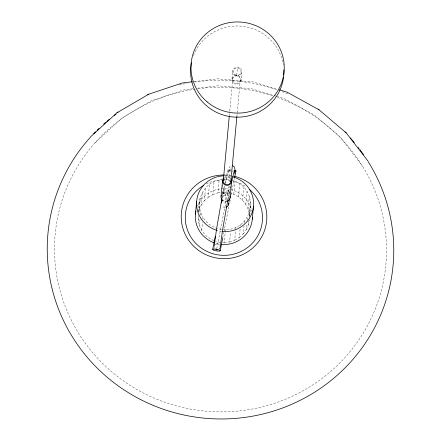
<?xml version="1.0" encoding="UTF-8"?>
<svg xmlns="http://www.w3.org/2000/svg" width="441" height="441" viewBox="0 0 441 441"><rect width="100%" height="100%" fill="white"/><g stroke="black" fill="none" stroke-linecap="round" stroke-linejoin="round"><path stroke-width="0.33" stroke-dasharray="2.21 1.65" d="M198.439 211.757C197.678 196.73 205.423 181.053 221.801 179.597M198.753 211.945L200.341 197.033M213.764 240.56A25.749 25.159 5.3 0 1 201.73 230.329L199.448 225.555L198.224 220.428L198.604 216.333M198.985 212.231L199.431 207.452L199.326 202.193M199.134 210.01L201.228 205.17L202.43 192.193M199.448 225.555L200.082 218.73M200.396 215.313L200.649 212.584L199.431 207.452M201.228 205.17L204.304 200.864L205.512 187.894M201.73 230.329L202.491 222.137M202.81 218.719L202.937 217.352L200.649 212.584M204.304 200.864L208.235 197.287L209.436 184.31M208.235 197.287L212.843 194.586L214.045 181.615M212.843 194.586L217.926 192.888L219.133 179.911M231.977 78.829L232.732 70.72M222.132 193.323L222.319 191.262M222.699 187.149L222.892 185.088M229.32 115.812L229.7 111.7M229.767 111.011L232.754 78.774M217.926 192.888L223.267 192.254L223.841 186.108M224.342 180.645L224.469 179.283L229.833 179.752L229.645 181.797M224.987 203.643L226.161 190.992M249.358 216.377C249.165 204.872 239.772 194.828 228.631 192.728L229.199 186.582M222.931 242.561A25.749 25.159 5.3 0 0 224.276 242.578L225.478 229.601C254.088 229.678 260.146 188.098 232.407 180.523M229.689 194.073L229.877 192.017M230.263 187.899L230.45 185.843M236.878 116.567L240.251 80.212A3.815 3.726 5.3 0 0 235.251 75.962A3.815 3.726 5.3 0 0 234.006 82.302A3.815 3.726 5.3 0 0 240.251 80.212M240.99 80.56A4.586 4.482 5.3 0 0 234.981 75.45A4.586 4.482 5.3 0 0 233.482 83.073A4.586 4.482 5.3 0 0 240.99 80.56L241.74 72.451A4.586 4.482 5.3 0 0 235.737 67.341A4.586 4.482 5.3 0 0 234.232 74.959A4.586 4.482 5.3 0 0 241.74 72.451M233.78 194.277L234.987 181.301M224.276 242.578L229.618 241.949L230.505 232.385M238.493 196.835L239.695 183.858M229.618 241.949L234.7 240.246L235.715 229.32M235.775 228.636L235.902 227.269M242.561 200.297L243.768 187.32M234.7 240.246L239.309 237.545L240.13 228.67M240.384 225.935L240.51 224.568M245.808 204.503L247.015 191.526M239.309 237.545L243.239 233.967L243.994 225.77M244.248 223.041L244.441 220.991M248.096 209.277L249.297 196.3M243.239 233.967L246.315 229.662L246.883 223.515M247.203 220.103L247.517 216.685M249.319 214.403L250.521 201.427M246.315 229.662L248.404 224.827L248.785 220.726M249.104 217.314L249.612 211.851M249.804 215.566L250.626 206.686M228.686 172.497L228.967 169.201L229.403 170.375L230.593 171.411M222.258 196.504L222.744 193.825M228.251 197.656L228.741 194.977A3.054 1.262 10.3 0 0 224.502 193.048A3.054 1.262 10.3 0 0 223.989 195.176A3.054 1.262 10.3 0 0 228.741 194.977M236.514 75.246L237.958 67.925M222.159 201.333L222.826 197.954M222.959 197.281L225.086 186.466M225.616 183.759L228.41 169.565A3.826 0.81 11.1 0 1 231.266 169.316M216.729 248.718L229.006 186.345M222.749 237.925L223.813 232.517M223.945 231.845L229 206.156M229.932 201.427L230.202 200.071M231.266 194.668L234.458 178.445M248.404 224.827L249.424 219.662M223.196 191.543L224.392 186.03M229.188 192.689L229.855 189.63M229.987 189.018L230.384 187.182M225.086 182.883C227.633 177.723 225.682 168.308 231.707 165.612M94.969 142.89L122.019 117.951L151.324 100.785L183.665 89.958L193.268 88.713M232.148 171.709L232.925 171.543M193.842 81.624L217.595 78.823L253.029 81.927L277.24 89.209M197.375 88.228L217.887 85.808L251.541 88.757L273.304 95.306M223.267 192.254L228.631 192.728M273.96 95.504L275.939 96.099M276.601 96.298L284.495 98.79L314.472 115.073L340.353 137.079L362.629 166.34M198.119 215.169L198.224 220.428M231.123 170.882A3.826 0.81 11.1 0 1 228.41 169.565M225.257 207.364A3.815 3.726 5.3 0 1 221.829 205.721M222.099 201.19A3.815 3.726 5.3 0 1 226.652 200.297M193.428 55.77A46.647 45.572 5.3 0 1 194.988 52.104M195.28 51.514A46.647 45.572 5.3 0 1 244.375 26.57A46.647 45.572 5.3 0 1 283.387 65.218M224.204 178.484A3.815 3.726 5.3 0 1 230.252 178.859M224.519 177.21A4.586 4.482 5.3 0 1 230.891 178.434M227.087 201.399A4.586 4.482 5.3 0 1 221.79 199.652M222.121 194.205A4.586 4.482 5.3 0 1 229.386 194.657M214.254 247.941A3.054 2.982 5.3 0 1 214.094 247.175M214.833 245.014A3.054 2.982 5.3 0 1 219.668 245.312M230.351 175.75A3.054 2.982 5.3 0 1 231.464 170.099M220.241 242.33A25.749 25.159 5.3 0 1 215.655 241.26M225.478 229.601A25.749 25.159 5.3 0 1 222.115 229.436M221.443 229.353A25.749 25.159 5.3 0 1 202.937 217.352M218.488 244.005A28.544 27.888 5.3 0 1 215.269 243.195M197.452 205.98A28.544 27.888 5.3 0 1 229.259 189.266M230.555 189.547A28.544 27.888 5.3 0 1 251.877 211.377M221.658 231.338A28.544 27.888 5.3 0 1 217.11 230.411M224.519 175.772A28.544 27.888 5.3 0 1 230.467 176.29M277.455 97.428A166.053 162.244 5.3 0 1 346.764 355.512A166.053 162.244 5.3 0 1 75.411 327.889A166.053 162.244 5.3 0 1 195.512 89.088M198.224 88.718A166.053 162.244 5.3 0 1 272.94 95.868M179.184 84.981A173.296 169.316 5.3 0 1 187.166 83.288M194.597 82.059A173.296 169.316 5.3 0 1 277.014 89.766M282.168 91.612A173.296 169.316 5.3 0 1 289.114 94.396M206.3 183.93A38.626 37.739 5.3 0 1 221.801 179.9M224.486 179.862A38.626 37.739 5.3 0 1 229.86 180.33M232.501 180.838A38.626 37.739 5.3 0 1 245.979 186.725M225.241 175.022A42.816 41.834 5.3 0 1 230.742 175.546M234.739 74.391A3.815 3.726 5.3 0 0 240.984 72.302A3.815 3.726 5.3 0 0 235.985 68.052A3.815 3.726 5.3 0 0 234.739 74.391M223.796 193.312A3.054 2.299 12.3 0 0 228.984 193.257A3.054 2.299 12.3 0 0 225.792 189.779A3.054 2.299 12.3 0 0 223.796 193.312"/><path stroke-width="0.66" d="M235.025 169.647L234.452 166.946L232.506 165.662M195.44 214.144L196.642 201.168M214.144 246.398L216.625 228.515L222.258 196.504M221.084 196.289L222.589 180.071M221.239 202.926L221.619 198.808M223.339 180.286L229.254 116.501M220.136 247.55L222.617 229.662L228.251 197.656M228.736 204.365L229.243 198.874M230.83 181.725L236.878 116.567M230.092 198.02L231.597 181.802M252.307 219.127L253.514 206.151M234.678 173.649L234.981 170.435M212.716 249.33L215.241 236.486M220.224 250.769L222.749 237.925M234.59 177.767L235.918 171.009M231.503 182.111L234.485 170.22L234.05 170.888L234.237 170.656M192.485 81.783L182.309 82.98L148.705 94.225L116.898 112.841L90.653 136.754L89.495 138.237A173.296 169.316 5.3 0 0 94.352 365.181A173.296 169.316 5.3 0 0 325.8 384.546A173.296 169.316 5.3 0 0 368.103 161.549M116.898 112.841L118.265 112.064M147.685 94.804L148.705 94.225M279.203 89.799L287.058 92.158L319.08 109.82M345.083 131.936L346.268 132.934L367.97 161.053M318.198 109.076L346.268 132.934M234.871 170.22A3.826 0.81 11.1 0 1 235.77 171.191M228.791 203.389A3.815 3.726 5.3 0 1 226.233 207.171M283.552 77.12A46.647 45.572 5.3 0 1 230.097 116.6A46.647 45.572 5.3 0 1 191.438 62.787M283.828 69.816A46.647 45.572 5.3 0 1 283.745 75.13M230.897 180.683A3.815 3.726 5.3 0 1 226.371 184.597A3.815 3.726 5.3 0 1 223.659 179.294M230.891 178.434A4.586 4.482 5.3 0 1 229.987 184.426A4.586 4.482 5.3 0 1 223.802 184.04A4.586 4.482 5.3 0 1 223.626 177.988M229.921 195.705A4.586 4.482 5.3 0 1 227.087 201.399M221.79 199.652A4.586 4.482 5.3 0 1 221.459 195.181M219.883 248.289A3.054 2.982 5.3 0 1 219.447 248.939M217.358 249.953A3.054 2.982 5.3 0 1 215.809 249.656M252.406 217.187A28.544 27.888 5.3 0 1 221.117 244.386M214.012 242.77A28.544 27.888 5.3 0 1 195.914 210.936M232.401 176.731A28.544 27.888 5.3 0 1 253.162 208.725A28.544 27.888 5.3 0 1 222.319 231.415M216.476 230.219A28.544 27.888 5.3 0 1 196.791 199.878A28.544 27.888 5.3 0 1 223.857 175.788M93.674 133.706A173.296 169.316 5.3 0 1 95.592 131.732M97.059 130.266A173.296 169.316 5.3 0 1 99.038 128.342M103.613 124.125A173.296 169.316 5.3 0 1 105.691 122.3M106.744 121.402A173.296 169.316 5.3 0 1 109.401 119.197M114.285 115.377A173.296 169.316 5.3 0 1 115.939 114.147M350.242 137.917A173.296 169.316 5.3 0 1 354.316 142.603M358.23 147.443A173.296 169.316 5.3 0 1 359.073 148.54M359.911 149.642A173.296 169.316 5.3 0 1 363.555 154.675M249.678 189.608A38.626 37.739 5.3 0 1 250.13 245.411A38.626 37.739 5.3 0 1 193.241 240.428A38.626 37.739 5.3 0 1 203.362 185.545M234.11 176.218A42.816 41.834 5.3 0 1 257.125 243.498A42.816 41.834 5.3 0 1 185.209 234.342A42.816 41.834 5.3 0 1 224.552 175.005M213.764 250.113A3.826 0.81 11.1 0 0 220.076 250.957A3.826 0.81 11.1 0 0 215.572 249.077A3.826 0.81 11.1 0 0 213.764 250.113M207.094 101.865A46.647 45.572 5.3 0 0 283.409 76.321A46.647 45.572 5.3 0 0 222.336 24.398A46.647 45.572 5.3 0 0 207.094 101.865"/></g></svg>
